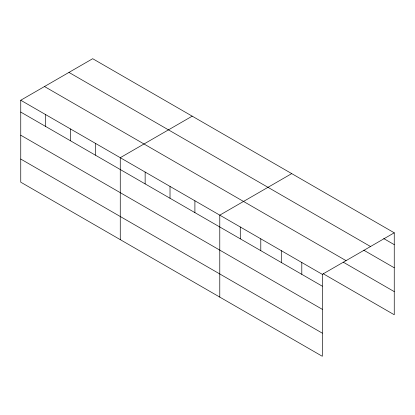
<?xml version="1.0" encoding="UTF-8"?>
<svg xmlns="http://www.w3.org/2000/svg" width="415" height="415" viewBox="0 0 415 415"><rect width="100%" height="100%" fill="white"/><g stroke="black" fill="none" stroke-linecap="round" stroke-linejoin="round"><path stroke-width="0.62" d="M20.75 100.243L322.31 274.346L322.31 356.293L20.75 182.19L20.75 100.243L92.69 58.707L394.25 232.81L394.25 314.757L323.311 273.801M192.207 116.159L120.262 157.695L120.262 239.642M291.719 173.615L219.779 215.152L219.779 297.099M322.31 274.346L394.25 232.81M383.719 238.568L394.25 244.648M68.952 72.412L370.507 246.515M363.768 250.183L394.25 267.784M44.493 86.538L346.048 260.641M343.262 262.181L394.25 291.62M20.75 112.076L322.31 286.179M20.75 135.212L322.31 309.32M20.75 159.054L322.31 333.157M301.804 262.508L301.804 274.341M281.297 250.665L281.297 262.503M260.791 238.827L260.791 250.665M240.285 226.989L240.285 238.827M194.9 200.787L194.9 212.62M170.02 186.423L170.02 198.261M145.141 172.059L145.141 183.897M95.388 143.331L95.388 155.169M70.508 128.972L70.508 140.804M45.629 114.607L45.629 126.44"/></g></svg>
